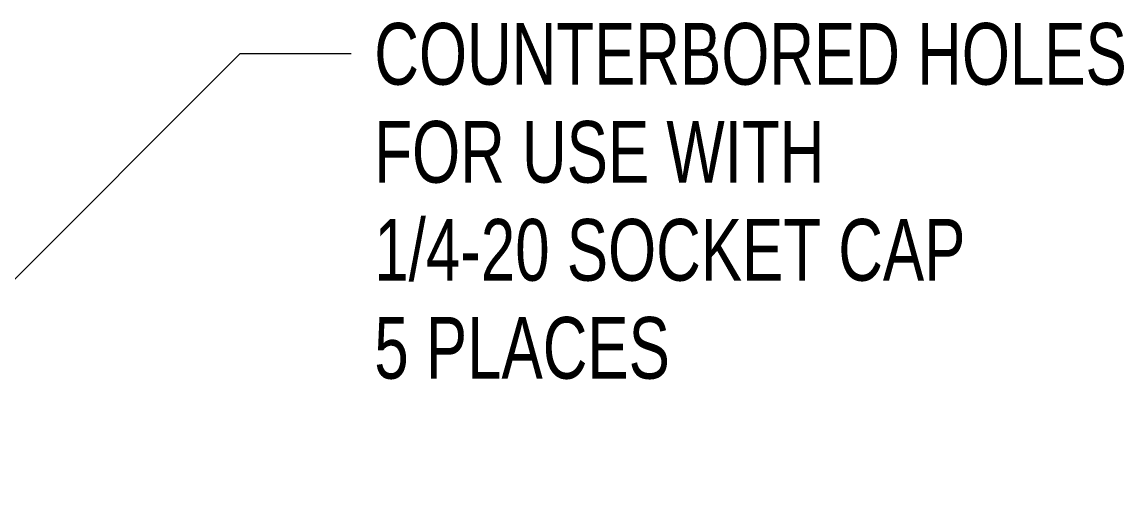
# Model space of a CAD drawing. Header units: inches. Extents: x 0.1 to 10.9, y 0 to 8.5.
# Drawn here: x 6.836 to 8.326, y 5.586 to 6.24 of the extents above; entities that cross this region are included whole.
import ezdxf

# ---------------------------------------------------------------- set-up
doc = ezdxf.new("R2010")
doc.units = ezdxf.units.IN
doc.header["$MEASUREMENT"] = 0
doc.styles.add('SLDTEXTSTYLE0', font='TXT', dxfattribs={"width": 0.75})
doc.dimstyles.new('SLDDIMSTYLE4', dxfattribs={"dimtxt": 0.083333, "dimasz": 0.125, "dimexe": 0, "dimexo": 0.0625, "dimgap": 0.020833, "dimtad": 0, "dimtih": 1, "dimtoh": 1, "dimlfac": 8, "dimrnd": 1e-09, "dimzin": 12, "dimdsep": 46, "dimtxsty": 'SLDTEXTSTYLE0', "dimsah": 1, "dimcen": 0, "dimadec": 0, "dimazin": 3, "dimtfac": 1, "dimtofl": 0, "dimtmove": 0, "dimatfit": 3, "dimfxl": 1, "dimfrac": 2, "dimtolj": 1, "dimtzin": 12, "dimarcsym": 0})

# ---------------------------------------------------------------- blocks, each defined once
blk = doc.blocks.new('_D_10')
at = {"color": 7, "linetype": 'Continuous', "lineweight": 0}
for p, q in [((6.7001, 5.7664), (7.1312, 6.1974)), ((7.1312, 6.1974), (7.2812, 6.1974))]:
    blk.add_line(p, q, dxfattribs=at)
at = {"color": 7, "linetype": 'Continuous', "lineweight": 18}
blk.add_solid([(6.7001, 5.7664), (6.8027, 5.8406), (6.7744, 5.8689)], dxfattribs=at)
at = {"color": 7, "linetype": 'Continuous', "lineweight": 18, "attachment_point": 1, "style": 'SLDTEXTSTYLE0'}
for s, insert, char_height in [('COUNTERBORED HOLES', (7.3124, 6.2386), 0.083333), ('FOR USE WITH', (7.3124, 6.1062), 0.083333), ('1/4-20 SOCKET CAP', (7.3124, 5.9738), 0.083333), ('5 PLACES', (7.3124, 5.8414), 0.08333)]:
    blk.add_mtext(s, dxfattribs=dict(at, insert=insert, char_height=char_height))

msp = doc.modelspace()

# ---------------------------------------------------------------- dimensions: what is measured, and where the dimension line sits
at = {"color": 7, "linetype": 'Continuous', "lineweight": 18}
dim = msp.add_diameter_dim_2p(p1=(6.6643, 5.7305), p2=(6.7001, 5.7664), text='COUNTERBORED HOLES\\PFOR USE WITH \\P1/4-20 SOCKET CAP\\P5 PLACES', dimstyle='SLDDIMSTYLE4', override={"dimpost": '<>'}, dxfattribs=at)
dim.commit()
dim.dimension.update_dxf_attribs({"geometry": '_D_10', "text_midpoint": (7.9403, 6.1974), "dimtype": 163})

doc.saveas('drawing.dxf')
